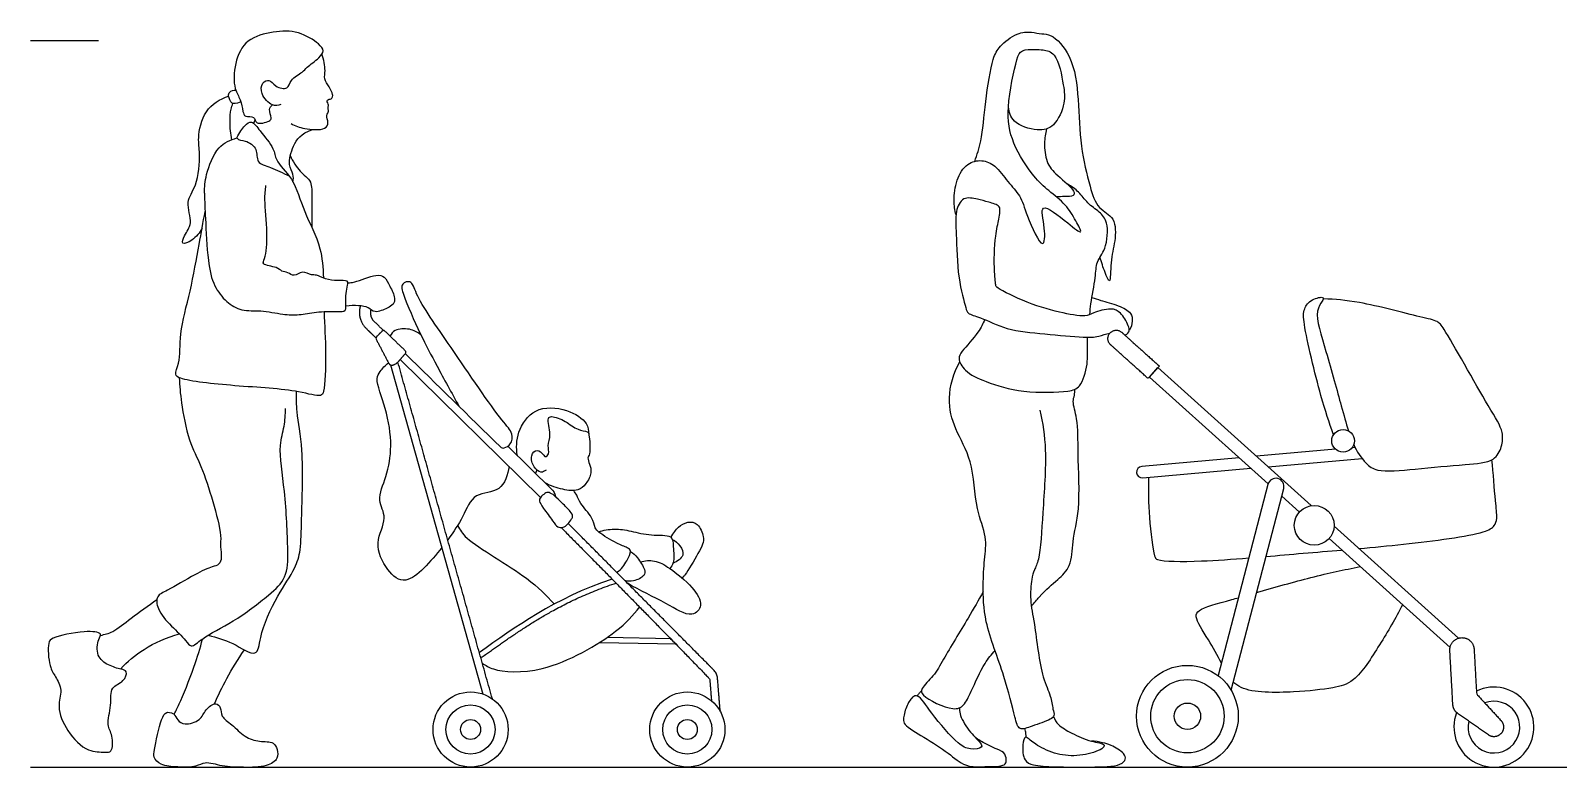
# Model space of a CAD drawing. Header units: millimetres. Extents: x 71.6 to 121.6, y 1.1 to 34.5.
# Drawn here: x 71.574 to 74.992, y 6.639 to 8.289 of the extents above; entities that cross this region are included whole.
import ezdxf

# ---------------------------------------------------------------- set-up
doc = ezdxf.new("R2010")
doc.units = ezdxf.units.MM

msp = doc.modelspace()

# ---------------------------------------------------------------- linework, layer by layer
for p, q in [((72.0729, 8.0812), (72.0758, 8.0889)), ((72.3789, 7.5403), (72.5855, 6.8037)), ((72.7148, 7.2436), (72.4005, 7.5522)), ((74.4393, 7.2254), (74.0962, 7.5343)), ((74.0772, 7.5131), (74.3426, 7.2742)), ((74.4935, 7.3514), (74.3167, 7.3358)), ((74.5373, 7.3553), (74.5305, 7.3547)), ((74.2781, 7.3323), (74.0598, 7.313)), ((74.3428, 7.3123), (74.553, 7.331)), ((72.7064, 7.3052), (72.7036, 7.2974)), ((74.0621, 7.2874), (74.3041, 7.3089)), ((74.3423, 7.273), (74.2308, 6.8449)), ((74.2599, 6.8123), (74.3775, 7.2639)), ((74.3731, 7.2468), (74.4127, 7.2111)), ((74.7687, 6.9288), (74.4903, 7.1795)), ((74.4789, 7.1515), (74.7497, 6.9077)), ((72.8465, 6.9192), (73.0194, 6.9159)), ((73.0077, 6.9276), (72.8634, 6.9304))]:
    msp.add_line(p, q)
for points in [[(71.5735, 8.266), (71.7259, 8.266)], [(74.0772, 7.5131), (74.0962, 7.5343)], [(72.6415, 7.3585), (72.7409, 7.2608)], [(71.5735, 6.6404), (77.0599, 6.6404)]]:
    msp.add_lwpolyline(points)
for centre, radius in [((74.5104, 7.3704), 0.0254), ((74.4458, 7.1813), 0.0445), ((74.1621, 6.7542), 0.1138), ((72.5581, 6.7244), 0.084), ((73.0431, 6.7244), 0.084), ((74.1621, 6.7542), 0.0821), ((72.5581, 6.7244), 0.055), ((73.0431, 6.7244), 0.055), ((74.1621, 6.7542), 0.0295), ((72.5581, 6.7244), 0.0223), ((73.0431, 6.7244), 0.0223)]:
    msp.add_circle(centre, radius)
for centre, radius, start, end in [((72.3507, 7.6), 0.00448, 135.1866, 207.5239), ((72.3633, 7.6128), 0.00448, 45.9305, 135.1866), ((72.4088, 7.5687), 0.00448, 319.1016, 45.9305), ((72.6306, 7.3627), 0.00835, 225.5175, 286.2061), ((74.061, 7.3002), 0.0128, 95.0712, 275.0712), ((74.3599, 7.2684), 0.0182, 345.4078, 165.4078), ((74.8479, 6.7298), 0.0895, 158.8145, 115.9991), ((74.8182, 6.8076), 0.00933, 183.1703, 222.7045), ((74.8479, 6.7298), 0.0579, 166.7112, 110.8689)]:
    msp.add_arc(centre, radius, start, end)
for points, degree, knots in [([(72.1338, 8.1228), (72.1276, 8.1211), (72.1131, 8.1177), (72.0876, 8.1458), (72.0899, 8.1716), (72.1088, 8.1812), (72.1202, 8.1621), (72.1512, 8.1548), (72.1534, 8.18), (72.1831, 8.195), (72.1914, 8.207), (72.2192, 8.2261), (72.2318, 8.2433), (72.2173, 8.2612), (72.1724, 8.2894), (72.1167, 8.2868), (72.055, 8.2715), (72.0286, 8.2168), (72.0273, 8.1581), (72.0443, 8.1355), (72.0482, 8.1085), (72.0526, 8.0939), (72.0757, 8.0986), (72.0765, 8.0761), (72.1082, 8.0849), (72.1141, 8.0927), (72.1052, 8.113), (72.1119, 8.1195), (72.1146, 8.1223)], 3, [0, 0, 0, 0, 0.245532, 0.572125, 0.842117, 1.058082, 1.308604, 1.587493, 1.834878, 2.145439, 2.367699, 2.691793, 2.93074, 3.172069, 3.573584, 3.995486, 4.426885, 4.851513, 5.271103, 5.565295, 5.854513, 6.051499, 6.285787, 6.498535, 6.787689, 6.953428, 7.198864, 7.39206, 7.39206, 7.39206, 7.39206]), ([(73.6861, 7.9959), (73.6915, 8.0109), (73.7027, 8.0429), (73.7091, 8.1282), (73.7245, 8.2241), (73.7408, 8.2537), (73.7796, 8.2845), (73.8125, 8.2861), (73.8361, 8.2803), (73.8601, 8.2814), (73.9079, 8.2295), (73.9191, 8.1331), (73.9211, 8.0316), (73.9427, 7.9429), (73.9597, 7.8894), (74.0028, 7.8712), (74.0011, 7.8145), (73.989, 7.7756), (73.9908, 7.7143), (73.977, 7.7491), (73.9695, 7.77), (73.9667, 7.7816)], 3, [0, 0, 0, 0, 0.391075, 0.921374, 1.474031, 1.800747, 2.184028, 2.504338, 2.775816, 3.036505, 3.481242, 4.039413, 4.616482, 5.156675, 5.565065, 5.919336, 6.312505, 6.710964, 7.06796, 7.326461, 7.628112, 7.628112, 7.628112, 7.628112]), ([(73.6444, 7.8761), (73.6416, 7.8866), (73.638, 7.9084), (73.6435, 7.9543), (73.6673, 7.9925), (73.7025, 8.0007), (73.7343, 7.9873), (73.7594, 7.9496), (73.7905, 7.9184), (73.8001, 7.8785), (73.8417, 7.787), (73.8449, 7.8482), (73.8264, 7.9129), (73.893, 7.8589), (73.9317, 7.8274), (73.9104, 7.8667), (73.8911, 7.8995), (73.8505, 7.9308), (73.8163, 7.9616), (73.7672, 8.0375), (73.7553, 8.1135), (73.7782, 8.2213), (73.7893, 8.2466), (73.8211, 8.2464), (73.8391, 8.2458), (73.8721, 8.2392), (73.885, 8.1645), (73.8902, 8.1282), (73.8666, 8.0716), (73.8264, 8.0621), (73.7693, 8.0801), (73.7634, 8.1063), (73.7616, 8.1177)], 3, [0, 0, 0, 0, 0.321313, 0.703093, 1.071948, 1.392295, 1.711103, 2.089284, 2.451621, 2.845451, 3.31696, 3.650917, 4.028158, 4.477682, 4.810606, 5.099464, 5.469328, 5.862962, 6.250524, 6.771897, 7.283975, 7.868007, 8.142197, 8.437105, 8.684712, 8.978931, 9.449269, 9.810635, 10.224255, 10.572911, 10.988053, 11.320471, 11.320471, 11.320471, 11.320471]), ([(72.1564, 8.0802), (72.166, 8.0753), (72.1844, 8.0681), (72.2334, 8.064), (72.2414, 8.0826), (72.234, 8.0984), (72.2421, 8.1079), (72.2377, 8.1152), (72.2422, 8.1216), (72.2352, 8.1311), (72.2399, 8.135), (72.249, 8.1356), (72.2507, 8.1467), (72.2417, 8.1626), (72.2291, 8.1807), (72.2346, 8.1994), (72.2296, 8.2241), (72.2257, 8.236)], 3, [0, 0, 0, 0, 0.319233, 0.69337, 0.910568, 1.134355, 1.315571, 1.462516, 1.608155, 1.783525, 1.901832, 2.060338, 2.22574, 2.467786, 2.723377, 2.962882, 3.307041, 3.307041, 3.307041, 3.307041]), ([(71.9574, 7.8466), (71.9524, 7.8359), (71.938, 7.8198), (71.9092, 7.8067), (71.9182, 7.8329), (71.9382, 7.8569), (71.9183, 7.9068), (71.9481, 7.9407), (71.9535, 8.0139), (71.9469, 8.0474), (71.9599, 8.1135), (71.9976, 8.1352), (72.0168, 8.1419)], 3, [0, 0, 0, 0, 0.334508, 0.589514, 0.821402, 1.135877, 1.514869, 1.882442, 2.349758, 2.68932, 3.126101, 3.563768, 3.563768, 3.563768, 3.563768]), ([(72.0441, 8.129), (72.0325, 8.1247), (72.0223, 8.123), (72.0155, 8.142), (72.0174, 8.1518), (72.0279, 8.1556), (72.0327, 8.1554)], 3, [0, 0, 0, 0, 0.2322258, 0.5137992, 0.7168568, 0.973057, 0.973057, 0.973057, 0.973057]), ([(72.0237, 8.0443), (72.0212, 8.0574), (72.019, 8.0829), (72.0213, 8.112), (72.0248, 8.1211), (72.0265, 8.1253)], 3, [0, 0, 0, 0, 0.3544736, 0.6532072, 0.8604452, 0.8604452, 0.8604452, 0.8604452]), ([(72.0353, 8.0482), (72.041, 8.061), (72.0519, 8.0759), (72.0697, 8.0894), (72.0874, 8.0618), (72.1201, 8.0257), (72.1197, 7.9966), (72.1649, 7.9568), (72.1835, 7.8809), (72.2237, 7.8138), (72.228, 7.7579), (72.2287, 7.735)], 3, [0, 0, 0, 0, 0.29144, 0.535048, 0.844306, 1.255735, 1.558272, 1.991911, 2.511483, 3.070601, 3.440207, 3.440207, 3.440207, 3.440207]), ([(73.8468, 8.0684), (73.8441, 8.0579), (73.8411, 8.0364), (73.8448, 7.9931), (73.8693, 7.9641), (73.9104, 7.9328), (73.9088, 7.9165), (73.8862, 7.9179), (73.8752, 7.9164), (73.8691, 7.9163)], 3, [0, 0, 0, 0, 0.322879, 0.682141, 1.038888, 1.43618, 1.611453, 1.859699, 2.101531, 2.101531, 2.101531, 2.101531]), ([(71.9626, 7.9248), (71.9626, 7.9387), (71.965, 7.9659), (71.9896, 8.0318), (72.0207, 8.0438), (72.0353, 8.0482)], 3, [0, 0, 0, 0, 0.363187, 0.817684, 1.19748, 1.19748, 1.19748, 1.19748]), ([(72.0353, 8.0482), (72.0393, 8.0426), (72.0556, 8.0437), (72.0834, 8.0249), (72.0767, 7.9911), (72.1135, 7.9834), (72.138, 7.9695), (72.1519, 7.9636)], 3, [0, 0, 0, 0, 0.247662, 0.581021, 0.892541, 1.227564, 1.632204, 1.632204, 1.632204, 1.632204]), ([(72.1607, 7.9498), (72.1615, 7.9555), (72.1628, 7.968), (72.1484, 7.9887), (72.1598, 8.0307), (72.1779, 8.0585), (72.2044, 8.0671)], 3, [0, 0, 0, 0, 0.232896, 0.501791, 0.858753, 1.215533, 1.215533, 1.215533, 1.215533]), ([(72.1547, 8.0087), (72.1601, 7.996), (72.1747, 7.973), (72.1937, 7.9593), (72.2035, 7.9455), (72.2029, 7.9053), (72.2036, 7.8687), (72.2026, 7.8493)], 3, [0, 0, 0, 0, 0.360257, 0.626772, 0.843313, 1.189848, 1.618186, 1.618186, 1.618186, 1.618186]), ([(71.9626, 7.9248), (71.9631, 7.9058), (71.9648, 7.8686), (71.9692, 7.775), (71.9818, 7.7171), (72.0106, 7.6811), (72.0461, 7.6593), (72.0889, 7.6637), (72.1375, 7.6527), (72.1746, 7.6513), (72.2124, 7.6599), (72.2566, 7.6606), (72.2824, 7.6587), (72.2762, 7.6848), (72.2835, 7.7208), (72.2836, 7.7295), (72.2585, 7.7289), (72.2344, 7.7308), (72.2134, 7.7431), (72.2021, 7.74), (72.1818, 7.7528), (72.1635, 7.7362), (72.1496, 7.7482), (72.1348, 7.7489), (72.1252, 7.7604), (72.0892, 7.7633), (72.1005, 7.781), (72.1046, 7.8371), (72.0959, 7.9092), (72.099, 7.9313), (72.1002, 7.9421)], 3, [0, 0, 0, 0, 0.423386, 0.964911, 1.397943, 1.768561, 2.118528, 2.48261, 2.87813, 3.217635, 3.567923, 3.948934, 4.19157, 4.452145, 4.798033, 4.932033, 5.192158, 5.483491, 5.747941, 5.934009, 6.189038, 6.439763, 6.659645, 6.866501, 7.085392, 7.386742, 7.582731, 8.00781, 8.491034, 8.810346, 8.810346, 8.810346, 8.810346]), ([(73.9439, 7.6532), (73.9444, 7.6608), (73.9463, 7.6849), (73.9576, 7.7348), (73.957, 7.7717), (73.9817, 7.7989), (73.9864, 7.8595), (73.9657, 7.8831), (73.9378, 7.9014), (73.9201, 7.9283), (73.9028, 7.9396), (73.8941, 7.9446)], 3, [4.41744, 4.41744, 4.41744, 4.41744, 4.624034, 5.057531, 5.392025, 5.725954, 6.149904, 6.457317, 6.778578, 7.09681, 7.406879, 7.406879, 7.406879, 7.406879]), ([(74.0222, 7.607), (74.0345, 7.6128), (74.0303, 7.6298), (74.0139, 7.6582), (73.991, 7.6694), (73.9511, 7.6571), (73.9326, 7.6469), (73.871, 7.6582), (73.799, 7.6793), (73.7346, 7.7129), (73.7334, 7.7177), (73.7288, 7.7526), (73.7306, 7.8275), (73.7405, 7.8647), (73.7423, 7.8824), (73.7433, 7.8912), (73.7407, 7.8944), (73.7369, 7.8991), (73.7157, 7.9052), (73.6934, 7.911), (73.658, 7.9185), (73.6413, 7.8808), (73.646, 7.8308), (73.6464, 7.7383), (73.6656, 7.6704), (73.6699, 7.654), (73.7026, 7.6463), (73.7596, 7.6165), (73.841, 7.6104), (73.9275, 7.6012), (73.9606, 7.6023), (73.9797, 7.6098), (73.9883, 7.6111)], 3, [5.552319, 5.552319, 5.552319, 5.552319, 5.803268, 6.13562, 6.416058, 6.77539, 7.039549, 7.473897, 8.012197, 8.475838, 8.584295, 8.907893, 9.42255, 9.780276, 10.016698, 10.21156, 10.21156, 10.21156, 10.501513, 10.796819, 11.113785, 11.443218, 11.854304, 12.42234, 12.89982, 13.111774, 13.421701, 13.883066, 14.41572, 14.950913, 15.291082, 15.544561, 15.544561, 15.544561, 15.544561]), ([(72.2303, 7.6598), (72.2315, 7.6288), (72.2354, 7.565), (72.2323, 7.4839), (72.2227, 7.4672), (72.1652, 7.4859), (72.0366, 7.4917), (71.9126, 7.5054), (71.8942, 7.5188), (71.9095, 7.5471), (71.9054, 7.6136), (71.9324, 7.7051), (71.9504, 7.8095), (71.9598, 7.859), (71.9641, 7.8836)], 3, [3.823398, 3.823398, 3.823398, 3.823398, 4.30219, 4.818722, 5.013617, 5.407408, 6.079789, 6.699697, 6.912783, 7.196983, 7.650691, 8.206824, 8.784574, 9.270476, 9.270476, 9.270476, 9.270476]), ([(72.2834, 7.7238), (72.2885, 7.7244), (72.2985, 7.7242), (72.3459, 7.7442), (72.3663, 7.7387), (72.3776, 7.7164), (72.3903, 7.691), (72.386, 7.6749), (72.3716, 7.6676), (72.3437, 7.6544), (72.3297, 7.6704), (72.307, 7.6733), (72.2885, 7.6733), (72.2793, 7.6717)], 3, [0, 0, 0, 0, 0.221506, 0.616688, 0.860229, 1.134427, 1.433383, 1.642397, 1.866633, 2.162631, 2.399852, 2.663474, 2.960957, 2.960957, 2.960957, 2.960957]), ([(72.6329, 7.3547), (72.6384, 7.3563), (72.6507, 7.3629), (72.6537, 7.3898), (72.6221, 7.4195), (72.5153, 7.5799), (72.4366, 7.69), (72.4272, 7.7311), (72.4008, 7.7225), (72.4086, 7.6923), (72.4462, 7.6063), (72.4825, 7.5389), (72.5156, 7.4773), (72.5324, 7.4474)], 3, [1.205521, 1.205521, 1.205521, 1.205521, 1.409892, 1.680218, 2.037466, 2.842257, 3.527643, 3.843968, 4.075116, 4.360404, 4.914597, 5.433118, 6.01408, 6.01408, 6.01408, 6.01408]), ([(74.489, 7.3841), (74.4788, 7.4131), (74.4608, 7.4652), (74.4212, 7.6277), (74.4212, 7.6651), (74.4378, 7.6877), (74.4695, 7.6947), (74.4635, 7.6806), (74.4443, 7.6586), (74.4743, 7.5672), (74.5055, 7.4498), (74.5169, 7.4116), (74.5223, 7.3929)], 3, [0, 0, 0, 0, 0.556645, 1.296707, 1.641551, 1.938578, 2.22445, 2.389498, 2.676734, 3.233415, 3.884229, 4.327364, 4.327364, 4.327364, 4.327364]), ([(73.9484, 7.6914), (73.955, 7.6891), (73.9682, 7.684), (74.0074, 7.6747), (74.0373, 7.6583), (74.0399, 7.638), (74.0362, 7.6242), (74.0327, 7.6182)], 3, [0, 0, 0, 0, 0.257692, 0.618533, 0.939034, 1.177801, 1.434541, 1.434541, 1.434541, 1.434541]), ([(74.5345, 7.3621), (74.5401, 7.3467), (74.5609, 7.3196), (74.5878, 7.2987), (74.6756, 7.3079), (74.779, 7.3172), (74.8485, 7.3219), (74.8666, 7.3567), (74.8698, 7.3942), (74.8347, 7.447), (74.739, 7.6195), (74.7223, 7.6391), (74.6787, 7.6482), (74.544, 7.6841), (74.4933, 7.6867), (74.4662, 7.6884)], 3, [0, 0, 0, 0, 0.406399, 0.729267, 1.259583, 1.873631, 2.336466, 2.670017, 2.998541, 3.476665, 4.289188, 4.571066, 4.937142, 5.620386, 6.143327, 6.143327, 6.143327, 6.143327]), ([(73.7086, 7.6417), (73.7042, 7.6321), (73.6964, 7.6135), (73.6575, 7.5718), (73.6475, 7.5547), (73.6641, 7.5232), (73.714, 7.5007), (73.7928, 7.4765), (73.893, 7.4794), (73.9241, 7.489), (73.9413, 7.5436), (73.9374, 7.5767), (73.9387, 7.5972), (73.9391, 7.6021)], 3, [0, 0, 0, 0, 0.318613, 0.739479, 0.977903, 1.283606, 1.693942, 2.220889, 2.779746, 3.082806, 3.48562, 3.867502, 3.985396, 3.985396, 3.985396, 3.985396]), ([(72.4468, 7.6078), (72.4394, 7.6136), (72.4227, 7.6228), (72.388, 7.6206), (72.3808, 7.6098), (72.3778, 7.605)], 3, [0, 0, 0, 0, 0.305477, 0.6275349, 0.8640103, 0.8640103, 0.8640103, 0.8640103]), ([(72.4935, 7.1317), (72.4698, 7.1015), (72.417, 7.0383), (72.3692, 7.0811), (72.3395, 7.1416), (72.3751, 7.1974), (72.3465, 7.2376), (72.372, 7.2922), (72.3836, 7.3601), (72.3713, 7.4396), (72.3432, 7.5084), (72.3557, 7.5258), (72.3671, 7.5399), (72.3744, 7.5449)], 3, [1.788419, 1.788419, 1.788419, 1.788419, 2.384438, 2.774905, 3.232301, 3.665873, 4.032054, 4.457493, 4.933344, 5.460065, 5.935413, 6.179592, 6.473701, 6.473701, 6.473701, 6.473701]), ([(73.8321, 7.4394), (73.8381, 7.4098), (73.8489, 7.3488), (73.8381, 7.2149), (73.8331, 7.1081), (73.8192, 7.0821), (73.8122, 7.0599), (73.8093, 7.0112), (73.821, 6.9612), (73.8339, 6.8416), (73.8564, 6.8041), (73.8604, 6.7701), (73.8659, 6.7552), (73.8543, 6.745), (73.8155, 6.7331), (73.7841, 6.7198), (73.7748, 6.7573), (73.7529, 6.8483), (73.7061, 6.9627), (73.7046, 7.0452), (73.7071, 7.1038), (73.7149, 7.1574), (73.686, 7.219), (73.6841, 7.3265), (73.6407, 7.3946), (73.6224, 7.4664), (73.639, 7.5226), (73.6528, 7.5469)], 3, [0, 0, 0, 0, 0.537841, 1.203768, 1.781243, 2.069916, 2.33432, 2.714063, 3.136999, 3.75217, 4.126614, 4.402439, 4.609896, 4.807833, 5.177095, 5.473146, 5.770979, 6.299838, 6.934836, 7.445188, 7.872354, 8.274758, 8.734669, 9.314809, 9.819143, 10.294143, 10.810939, 10.810939, 10.810939, 10.810939]), ([(71.9062, 7.5117), (71.907, 7.4929), (71.9102, 7.456), (71.9262, 7.3703), (71.9568, 7.3136), (71.9812, 7.2374), (72.0017, 7.1604), (71.9971, 7.1342), (72.0024, 7.1102), (71.9959, 7.0919), (71.9782, 7.0892), (71.9397, 7.0715), (71.8823, 7.0357), (71.8538, 7.0247), (71.8567, 6.9914), (71.8879, 6.9553), (71.9202, 6.927), (71.9327, 6.9046), (71.9605, 6.9327), (72.0295, 6.9647), (72.1052, 7.0228), (72.1487, 7.0635), (72.15, 7.1295), (72.1443, 7.2559), (72.1269, 7.3573), (72.1426, 7.4016), (72.1437, 7.4293), (72.1443, 7.4426)], 3, [0, 0, 0, 0, 0.421264, 0.93752, 1.390396, 1.899695, 2.395062, 2.679494, 2.951536, 3.179527, 3.397933, 3.766134, 4.236612, 4.524497, 4.812262, 5.2041, 5.580344, 5.816903, 6.119831, 6.621512, 7.176526, 7.590707, 8.027608, 8.670579, 9.239295, 9.612181, 9.965659, 9.965659, 9.965659, 9.965659]), ([(71.9712, 6.9356), (71.9898, 6.9299), (72.0231, 6.9226), (72.083, 6.8804), (72.0856, 6.9374), (72.1238, 7.0239), (72.1661, 7.0826), (72.1791, 7.1284), (72.1793, 7.1984), (72.1858, 7.3483), (72.1681, 7.4323), (72.1684, 7.4657), (72.1683, 7.481)], 3, [0, 0, 0, 0, 0.427765, 0.838867, 1.179739, 1.740759, 2.219533, 2.588835, 3.056788, 3.750714, 4.27231, 4.653347, 4.653347, 4.653347, 4.653347]), ([(73.8129, 7.0004), (73.8191, 7.0078), (73.8422, 7.0348), (73.8703, 7.0581), (73.9039, 7.0896), (73.9036, 7.148), (73.9237, 7.2182), (73.916, 7.3416), (73.9184, 7.4158), (73.9038, 7.4571), (73.9099, 7.4718), (73.9101, 7.4814), (73.9103, 7.4859)], 3, [4.349024, 4.349024, 4.349024, 4.349024, 4.496424, 4.92187, 5.282472, 5.695456, 6.183097, 6.812282, 7.308197, 7.661496, 7.875754, 8.083811, 8.083811, 8.083811, 8.083811]), ([(72.6629, 7.3375), (72.6599, 7.3546), (72.6609, 7.3906), (72.6992, 7.4483), (72.7735, 7.4447), (72.8213, 7.4126), (72.8223, 7.3934), (72.8226, 7.3853)], 3, [0, 0, 0, 0, 0.413374, 0.860396, 1.335582, 1.752463, 2.034548, 2.034548, 2.034548, 2.034548]), ([(72.727, 7.3051), (72.7237, 7.3025), (72.7149, 7.2969), (72.6983, 7.3115), (72.6904, 7.3369), (72.7066, 7.3544), (72.7207, 7.3406), (72.7252, 7.3324), (72.7355, 7.3421), (72.7294, 7.3608), (72.7398, 7.3835), (72.7277, 7.4215), (72.7407, 7.4266), (72.7724, 7.4153), (72.7955, 7.3939), (72.8201, 7.3922), (72.8241, 7.3838), (72.8269, 7.3405), (72.8188, 7.3328), (72.8249, 7.3176), (72.8303, 7.2987), (72.817, 7.2737), (72.7992, 7.2566), (72.7632, 7.2609), (72.7373, 7.2694), (72.7251, 7.2763)], 3, [0, 0, 0, 0, 0.200816, 0.45117, 0.740815, 0.976334, 1.208132, 1.363167, 1.538611, 1.780196, 2.071683, 2.412046, 2.579565, 2.904977, 3.236908, 3.499447, 3.665724, 4.035646, 4.218066, 4.433485, 4.686189, 4.982774, 5.255818, 5.58763, 5.959699, 5.959699, 5.959699, 5.959699]), ([(74.546, 7.1294), (74.5785, 7.1323), (74.6781, 7.1416), (74.8196, 7.1605), (74.8501, 7.1782), (74.8559, 7.1988), (74.8504, 7.239), (74.8465, 7.2977), (74.8434, 7.3282)], 3, [3.21833, 3.21833, 3.21833, 3.21833, 3.601271, 4.380535, 4.689592, 4.931117, 5.295162, 5.851492, 5.851492, 5.851492, 5.851492]), ([(72.6441, 7.3131), (72.6418, 7.2951), (72.629, 7.2526), (72.5636, 7.2571), (72.5426, 7.2006), (72.5208, 7.1676), (72.5069, 7.1491)], 3, [0, 0, 0, 0, 0.422277, 0.837274, 1.265962, 1.667834, 1.667834, 1.667834, 1.667834]), ([(74.0751, 7.2886), (74.0742, 7.2585), (74.075, 7.2055), (74.0864, 7.1137), (74.0949, 7.1003), (74.1773, 7.0996), (74.2626, 7.1055), (74.2994, 7.1085)], 3, [0, 0, 0, 0, 0.550256, 1.087995, 1.280705, 1.855311, 2.273573, 2.273573, 2.273573, 2.273573]), ([(72.885, 7.0762), (72.8967, 7.0832), (72.9072, 7.1019), (72.9197, 7.1234), (72.9076, 7.1327), (72.8847, 7.1401), (72.8451, 7.1645), (72.8361, 7.1753), (72.8311, 7.2005), (72.8036, 7.2284), (72.7963, 7.2483), (72.7914, 7.2556), (72.7892, 7.2592)], 3, [0, 0, 0, 0, 0.316967, 0.606725, 0.806111, 1.112863, 1.52372, 1.746802, 2.04327, 2.424007, 2.700203, 2.913389, 2.913389, 2.913389, 2.913389]), ([(72.5287, 7.1806), (72.5354, 7.1709), (72.5447, 7.1477), (72.6926, 7.0642), (72.7258, 7.0255), (72.7457, 7.0052)], 3, [0, 0, 0, 0, 0.34093, 1.065399, 1.594362, 1.594362, 1.594362, 1.594362]), ([(73.0065, 7.1544), (73.0126, 7.1647), (73.0259, 7.1846), (73.063, 7.1975), (73.0838, 7.1505), (73.0723, 7.1271), (73.0398, 7.071), (73.034, 7.0658), (73.0317, 7.0633)], 3, [0, 0, 0, 0, 0.343273, 1.018586, 1.389172, 1.873373, 2.324286, 2.507313, 2.507313, 2.507313, 2.507313]), ([(72.7607, 7.1764), (72.9253, 7.0107), (73.0932, 6.8376), (73.0947, 6.8183), (73.0971, 6.7887)], 2, [2.117768, 2.117768, 2.117768, 3.697404, 3.697404, 3.824893, 3.824893, 3.824893]), ([(72.8443, 7.1668), (72.8556, 7.1704), (72.8797, 7.1748), (72.9182, 7.1691), (72.96, 7.1569), (73.011, 7.1622), (73.0111, 7.1333), (73.0151, 7.0971), (73.0069, 7.0889), (73.0037, 7.085)], 3, [0, 0, 0, 0, 0.342038, 0.695298, 1.086088, 1.460369, 1.731671, 2.074273, 2.29736, 2.29736, 2.29736, 2.29736]), ([(73.0095, 7.1498), (73.0162, 7.1465), (73.0272, 7.1366), (73.0393, 7.1132), (73.0202, 7.0999), (73.0114, 7.0969)], 3, [0, 0, 0, 0, 0.2714587, 0.5357635, 0.8384783, 0.8384783, 0.8384783, 0.8384783]), ([(72.9159, 7.1229), (72.9217, 7.1187), (72.9322, 7.1099), (72.9491, 7.083), (72.9486, 7.0674), (72.9223, 7.0549), (72.9098, 7.0562), (72.9035, 7.0575)], 3, [0, 0, 0, 0, 0.26519, 0.581458, 0.787835, 1.079015, 1.330355, 1.330355, 1.330355, 1.330355]), ([(74.3379, 7.1116), (74.3657, 7.114), (74.4237, 7.1192), (74.4788, 7.1237), (74.5072, 7.1261)], 3, [2.4181084, 2.4181084, 2.4181084, 2.4181084, 2.730909, 3.0658267, 3.0658267, 3.0658267, 3.0658267]), ([(72.9381, 7.0997), (72.9482, 7.1024), (72.9711, 7.1046), (73.0053, 7.0857), (73.0545, 7.0456), (73.0812, 7.0032), (73.0514, 6.9712), (72.9918, 7.0113), (72.937, 7.035), (72.9094, 7.0516)], 3, [0, 0, 0, 0, 0.32115, 0.674084, 1.138883, 1.519382, 1.819742, 2.274276, 2.837621, 2.837621, 2.837621, 2.837621]), ([(74.3168, 7.0309), (74.3578, 7.0426), (74.4527, 7.0698), (74.5115, 7.0815), (74.5485, 7.0889)], 3, [5.106495, 5.106495, 5.106495, 5.106495, 5.638747, 6.255694, 6.255694, 6.255694, 6.255694]), ([(71.7301, 6.9351), (71.7395, 6.9371), (71.7596, 6.9418), (71.7995, 6.9755), (71.8371, 7.0013), (71.8562, 7.0153)], 3, [0, 0, 0, 0, 0.300443, 0.700378, 1.173429, 1.173429, 1.173429, 1.173429]), ([(73.7052, 7.0328), (73.694, 7.013), (73.6731, 6.9758), (73.616, 6.8829), (73.5984, 6.8479), (73.5652, 6.8161), (73.5674, 6.7973), (73.6377, 6.7638), (73.6628, 6.7777), (73.679, 6.8102), (73.7043, 6.869), (73.7235, 6.892), (73.7316, 6.9014)], 3, [0, 0, 0, 0, 0.465936, 1.049317, 1.411347, 1.703214, 1.906197, 2.375097, 2.650096, 2.973014, 3.406864, 3.666246, 3.666246, 3.666246, 3.666246]), ([(74.2382, 6.8732), (74.2293, 6.8897), (74.2086, 6.928), (74.1764, 6.9752), (74.1888, 6.9955), (74.2312, 7.0066), (74.2713, 7.0179), (74.2762, 7.0193)], 3, [3.286718, 3.286718, 3.286718, 3.286718, 3.676534, 4.119064, 4.345308, 4.854549, 4.924165, 4.924165, 4.924165, 4.924165]), ([(72.5844, 6.8728), (72.5923, 6.8677), (72.61, 6.8547), (72.7268, 6.8455), (72.887, 6.9398), (72.9207, 6.979), (72.9372, 6.9986)], 3, [0, 0, 0, 0, 0.303402, 0.901933, 1.678972, 2.18166, 2.18166, 2.18166, 2.18166]), ([(74.6432, 7.0036), (74.628, 6.9728), (74.5942, 6.9173), (74.5393, 6.8294), (74.4856, 6.8162), (74.4014, 6.8068), (74.2968, 6.8057), (74.2695, 6.826), (74.2648, 6.8309)], 3, [0, 0, 0, 0, 0.588949, 1.161485, 1.570312, 2.114464, 2.743649, 2.907128, 2.907128, 2.907128, 2.907128]), ([(71.7533, 6.6768), (71.7503, 6.6731), (71.7381, 6.6745), (71.6987, 6.6727), (71.6539, 6.7196), (71.631, 6.7742), (71.6462, 6.8117), (71.6293, 6.8434), (71.6148, 6.8646), (71.6107, 6.9187), (71.6237, 6.9312), (71.6905, 6.9467), (71.7363, 6.9415), (71.7236, 6.9254), (71.7194, 6.8876), (71.747, 6.8675), (71.7744, 6.8593), (71.792, 6.8561), (71.7826, 6.8292), (71.7498, 6.8209), (71.7561, 6.778), (71.7417, 6.7344), (71.7586, 6.7126), (71.7578, 6.6825), (71.7533, 6.6768)], 3, [0, 0, 0, 0, 0.210075, 0.550173, 0.995188, 1.419833, 1.760926, 2.078048, 2.375076, 2.770375, 2.991604, 3.464147, 3.802644, 4.001199, 4.333592, 4.648889, 4.954164, 5.156486, 5.413671, 5.713468, 6.060268, 6.431844, 6.724616, 7.045545, 7.045545, 7.045545, 7.045545]), ([(71.7745, 6.8597), (71.7903, 6.8764), (71.8255, 6.907), (71.8789, 6.931), (71.9068, 6.9385)], 3, [0, 0, 0, 0, 0.4660005, 0.9878235, 0.9878235, 0.9878235, 0.9878235]), ([(71.8947, 6.7587), (71.8988, 6.7663), (71.9073, 6.7814), (71.9413, 6.8668), (71.9527, 6.9059), (71.9585, 6.9274)], 3, [0, 0, 0, 0, 0.285534, 0.811839, 1.27014, 1.27014, 1.27014, 1.27014]), ([(71.9848, 6.7817), (71.9933, 6.801), (72.0118, 6.8392), (72.0378, 6.882), (72.0519, 6.9027)], 3, [0, 0, 0, 0, 0.4470923, 0.9331709, 0.9331709, 0.9331709, 0.9331709]), ([(73.557, 6.7996), (73.5585, 6.8014), (73.5616, 6.8049), (73.5651, 6.8089), (73.5669, 6.8109)], 3, [0, 0, 0, 0, 0.1463715, 0.3015937, 0.3015937, 0.3015937, 0.3015937]), ([(71.8947, 6.7587), (71.8853, 6.7636), (71.8762, 6.7635), (71.8633, 6.7468), (71.8512, 6.6804), (71.8474, 6.6621), (71.8658, 6.6423), (71.9025, 6.6404), (71.9434, 6.6392), (71.9639, 6.6539), (72.0042, 6.6405), (72.0492, 6.6397), (72.1002, 6.6394), (72.1288, 6.6577), (72.1262, 6.6797), (72.118, 6.6982), (72.0845, 6.6961), (72.0518, 6.707), (72.0256, 6.7352), (71.9992, 6.752), (72, 6.773), (71.9881, 6.7872), (71.9632, 6.7687), (71.955, 6.7437), (71.9187, 6.7331), (71.9018, 6.7442), (71.8973, 6.7554), (71.8947, 6.7587)], 3, [0, 0, 0, 0, 0.182245, 0.436641, 0.907942, 1.140683, 1.407916, 1.758429, 2.122001, 2.391108, 2.748195, 3.143046, 3.553135, 3.861383, 4.113243, 4.349465, 4.664386, 5.00121, 5.358352, 5.667399, 5.917251, 6.125989, 6.414688, 6.711416, 7.040474, 7.287218, 7.510776, 7.510776, 7.510776, 7.510776]), ([(73.6521, 6.773), (73.6521, 6.7685), (73.6514, 6.7587), (73.6713, 6.7206), (73.6982, 6.6975), (73.7054, 6.6819), (73.673, 6.6788), (73.6465, 6.693), (73.5901, 6.7573), (73.5616, 6.8035), (73.5452, 6.7977), (73.532, 6.7752), (73.5256, 6.7476), (73.5286, 6.7332), (73.5753, 6.7056), (73.6258, 6.6737), (73.6642, 6.6402), (73.7002, 6.6416), (73.7495, 6.6409), (73.7579, 6.6514), (73.7556, 6.6721), (73.7357, 6.6803), (73.7054, 6.6943), (73.693, 6.7023), (73.6895, 6.7047)], 3, [0, 0, 0, 0, 0.201644, 0.558506, 0.896387, 1.071395, 1.3427, 1.649846, 2.168501, 2.557201, 2.741267, 3.022056, 3.313071, 3.505973, 3.897608, 4.341613, 4.719784, 5.054507, 5.431213, 5.611485, 5.839301, 6.088746, 6.432385, 6.581555, 6.581555, 6.581555, 6.581555]), ([(73.8625, 6.7534), (73.8654, 6.747), (73.8722, 6.733), (73.9048, 6.7155), (73.9422, 6.6971), (73.9809, 6.6927), (73.9694, 6.6779), (73.926, 6.6645), (73.8762, 6.6656), (73.8317, 6.6837), (73.807, 6.7033), (73.7983, 6.7105), (73.7919, 6.6883), (73.7948, 6.6537), (73.8186, 6.6431), (73.8688, 6.6402), (73.9424, 6.6403), (74.0108, 6.641), (74.0254, 6.6575), (74.0208, 6.6725), (73.991, 6.6901), (73.9729, 6.6946), (73.9558, 6.6985), (73.9471, 6.6984)], 3, [0, 0, 0, 0, 0.259445, 0.596622, 0.990901, 1.298635, 1.474129, 1.847982, 2.24738, 2.64344, 2.957519, 3.101984, 3.343748, 3.670571, 3.934536, 4.328593, 4.826331, 5.282874, 5.519472, 5.722162, 6.046683, 6.299408, 6.583522, 6.583522, 6.583522, 6.583522]), ([(73.8011, 6.7074), (73.8011, 6.7102), (73.8009, 6.7156), (73.7993, 6.723), (73.7981, 6.7266)], 3, [0, 0, 0, 0, 0.1613635, 0.3506153, 0.3506153, 0.3506153, 0.3506153])]:
    msp.add_open_spline(points, degree=degree, knots=knots)
for points, weights, degree, knots in [([(72.3114, 7.6724), (72.3035, 7.6427), (72.3232, 7.6233), (72.3348, 7.612), (72.3463, 7.6007)], [1, 0.857211912767, 1, 1, 1], 2, [2.3950248, 2.3950248, 2.3950248, 2.5216822, 2.5216822, 2.6313439, 2.6313439, 2.6313439]), ([(72.3633, 7.6172), (72.3517, 7.6286), (72.3402, 7.6399), (72.3328, 7.6493), (72.3354, 7.6638)], [1, 1, 1, 0.883323497196, 0.989489803687], 2, [1.7350549, 1.7350549, 1.7350549, 1.8451429, 1.8451429, 1.9568252, 1.9568252, 1.9568252]), ([(74.0993, 7.5376), (74.0429, 7.5883), (74.0153, 7.6132), (74.0014, 7.6257), (73.9889, 7.6118), (73.9764, 7.5979), (73.9903, 7.5853), (74.0179, 7.5605), (74.0742, 7.5098), (74.0867, 7.5237), (74.0993, 7.5376)], [1, 1, 1, 0.707106781187, 1, 0.707106781187, 1, 1, 1, 1, 1], 2, [0.095561, 0.095561, 0.095561, 0.482623, 0.482623, 0.557676, 0.557676, 0.632729, 0.632729, 1.019792, 1.019792, 1.115352, 1.115352, 1.115352]), ([(73.1167, 6.7648), (73.1129, 6.8119), (73.1107, 6.839), (73.1099, 6.8498), (73.1023, 6.8574), (72.9393, 7.0215), (72.7764, 7.1856)], [1, 1, 1, 0.939098560085, 1, 1, 1], 2, [0.016159, 0.016159, 0.016159, 0.19459, 0.19459, 0.241919, 0.241919, 1.759348, 1.759348, 1.759348]), ([(72.581, 6.8852), (72.5816, 6.8853), (72.5822, 6.8856), (72.5827, 6.886), (72.6643, 6.9433), (72.7511, 7.0084), (72.8841, 7.0521)], [1, 0.990440129309, 0.990440129309, 1, 1, 1, 1], 3, [2.3728, 2.3728, 2.3728, 2.3728, 2.379194, 2.379194, 2.379194, 3.508825, 3.508825, 3.508825, 3.508825]), ([(74.7493, 6.9013), (74.7478, 6.9284), (74.7749, 6.9299), (74.802, 6.9314), (74.8035, 6.9043)], [1, 0.707106781187, 1, 0.707106781187, 1], 2, [0.6935675, 0.6935675, 0.6935675, 0.8368823, 0.8368823, 0.9801971, 0.9801971, 0.9801971]), ([(74.8638, 6.7445), (74.8769, 6.7302), (74.8641, 6.7157), (74.8514, 6.7011), (74.8355, 6.7122)], [1, 0.743644168112, 1, 0.743644168112, 1], 2, [1.5899928, 1.5899928, 1.5899928, 1.875245, 1.875245, 2.1604972, 2.1604972, 2.1604972])]:
    msp.add_rational_spline(points, weights, degree=degree, knots=knots)
for points, degree in [([(72.3467, 7.598), (72.3606, 7.5714), (72.3744, 7.5449)], 2), ([(72.3602, 7.6159), (72.3538, 7.6096), (72.3475, 7.6032)], 2), ([(72.412, 7.5719), (72.3892, 7.594), (72.3665, 7.616)], 2), ([(72.3955, 7.5464), (72.4038, 7.5561), (72.4122, 7.5658)], 2), ([(72.4121, 7.5656), (72.4829, 7.496), (72.5538, 7.4264), (72.6247, 7.3568)], 3), ([(72.3744, 7.5449), (72.3802, 7.5338), (72.3955, 7.5464)], 2), ([(72.6069, 6.7927), (72.4997, 7.1747), (72.3955, 7.5464)], 2), ([(72.7751, 7.1841), (72.7718, 7.1805), (72.7658, 7.1758), (72.752, 7.1762), (72.7444, 7.1879), (72.7185, 7.2226), (72.7106, 7.237), (72.714, 7.2433), (72.7246, 7.2539), (72.7331, 7.2561), (72.7455, 7.2489), (72.7621, 7.2316), (72.784, 7.2106), (72.7873, 7.2012), (72.7855, 7.1974), (72.7784, 7.1877), (72.7751, 7.1841)], 3), ([(72.7409, 7.2608), (72.7461, 7.2556), (72.748, 7.2456)], 2), ([(72.8751, 7.0612), (72.7442, 7.0172), (72.6577, 6.9528), (72.5778, 6.8966)], 3), ([(74.756, 6.7805), (74.7527, 6.8409), (74.7493, 6.9013)], 2), ([(74.8035, 6.9043), (74.8062, 6.8557), (74.8089, 6.8071)], 2), ([(74.8114, 6.8013), (74.8376, 6.7729), (74.8638, 6.7445)], 2), ([(74.8355, 6.7122), (74.8, 6.7372), (74.7645, 6.7622)], 2)]:
    msp.add_open_spline(points, degree=degree)
msp.add_rational_spline([(74.7645, 6.7622), (74.7566, 6.7696), (74.756, 6.7805)], [0.946975228345, 0.903479133477, 1], degree=2)

doc.saveas('drawing.dxf')
